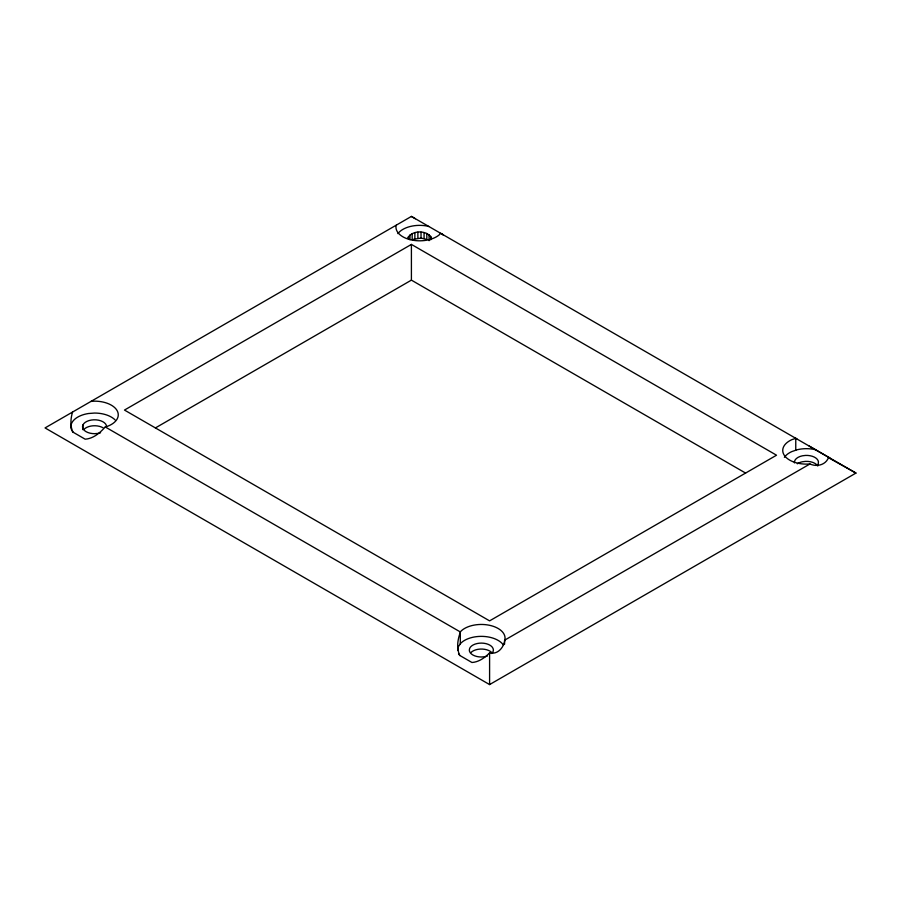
<?xml version="1.0" encoding="UTF-8"?>
<svg xmlns="http://www.w3.org/2000/svg" width="901" height="901" viewBox="0 0 901 901"><rect width="100%" height="100%" fill="white"/><g stroke="black" fill="none" stroke-linecap="round" stroke-linejoin="round"><path stroke-width="1.35" d="M457.64 650.24L458.361 646.693L460.648 643.37A23.708 13.684 0 0 1 483.071 636.399A23.708 13.684 0 0 1 503.501 645.184M106.588 426.736A12.028 6.949 0 0 0 96.125 419.855A12.028 6.949 0 0 0 82.937 424.945L82.52 426.736A12.028 6.949 0 0 0 94.56 433.685L97.668 433.449A12.028 6.949 0 0 0 100.574 432.762M796.991 439.024L795.763 438.314L791.686 439.733A23.708 13.684 0 0 0 784.703 455.895A23.708 13.684 0 0 0 809.954 463.97C816.813 467.225 826.003 464.916 828.605 457.28M72.542 412.061C70.672 418.514 69.906 425.993 73.015 432.165L85.156 439.181C93.321 438.663 100.045 432.829 105.248 426.961L106.408 426.68A23.708 13.684 0 0 0 117.457 411.284A23.708 13.684 0 0 0 94.56 401.148L90.967 401.418M396.384 225.092L396.035 226.038A23.708 13.684 0 0 0 411.723 240.026A23.708 13.684 0 0 0 439.181 234.902L440.612 233.28L443.292 234.834L441.389 233.742M407.702 238.258C411.768 229.868 427.22 229.879 431.568 238.022M459.803 655.477C456.143 648.01 457.764 638.899 460.648 631.466A23.708 13.684 0 0 1 487.148 624.866A23.708 13.684 0 0 1 505.044 637.942C504.842 646.051 498.636 655.027 489.592 652.865C484.929 657.685 478.848 662.055 471.955 662.494L459.803 655.477L458.53 653.777M411.408 216.42L45.05 427.93L489.592 684.58L855.95 473.07L411.408 216.42L415.372 218.729M411.408 244.408L124.473 410.068L489.592 620.868L776.527 455.208L411.408 244.408L411.408 280.132L745.589 473.07M155.411 427.93L411.408 280.132M809.954 463.97L504.583 640.206L504.583 644.17M426.826 233.46L426.826 239.418L421.026 238.101L412.174 239.565L412.174 233.607M428.921 226.534L427.603 226.151A23.708 13.684 0 0 0 397.893 233.629M828.492 457.685L855.95 473.07M809.121 446.029L829.99 458.08M105.248 426.961L460.31 631.95L460.31 643.855M71.663 430.284L73.015 432.165M795.763 438.314L795.763 450.23M489.592 652.865L489.592 684.58M430.701 236.276L430.701 239.846M429.079 234.722L429.079 240.68M424.078 232.582L424.078 238.54M421.026 232.143L421.026 238.101M417.884 232.176L417.884 238.123M414.865 232.672L414.865 238.63M409.989 234.913L409.989 239.677M408.468 236.49L408.468 238.878M82.937 424.945L82.937 429.709M84.131 429.225A12.028 6.949 0 0 1 103.063 427.784M71.213 429.124A23.708 13.684 0 0 1 88.422 413.525L94.56 413.052A23.708 13.684 0 0 1 115.08 419.9M817.308 465.333A12.028 6.949 0 0 0 818.277 463.61L818.435 461.796A12.028 6.949 0 0 0 805.483 455.422L802.408 455.805A12.028 6.949 0 0 0 794.445 462.911M491.766 653.518A12.028 6.949 0 0 0 485.943 643.629A12.028 6.949 0 0 0 469.714 648.247L469.308 650.049A12.028 6.949 0 0 0 481.337 656.998L484.456 656.761A12.028 6.949 0 0 0 487.351 656.063M784.388 457.336A23.708 13.684 0 0 1 791.686 451.638L796.991 449.802A23.708 13.684 0 0 1 815.123 449.622M797.284 463.801A12.028 6.949 0 0 1 802.408 461.762L805.483 461.38A12.028 6.949 0 0 1 817.781 465.975M470.919 652.527A12.028 6.949 0 0 1 491.766 652.527"/></g></svg>
